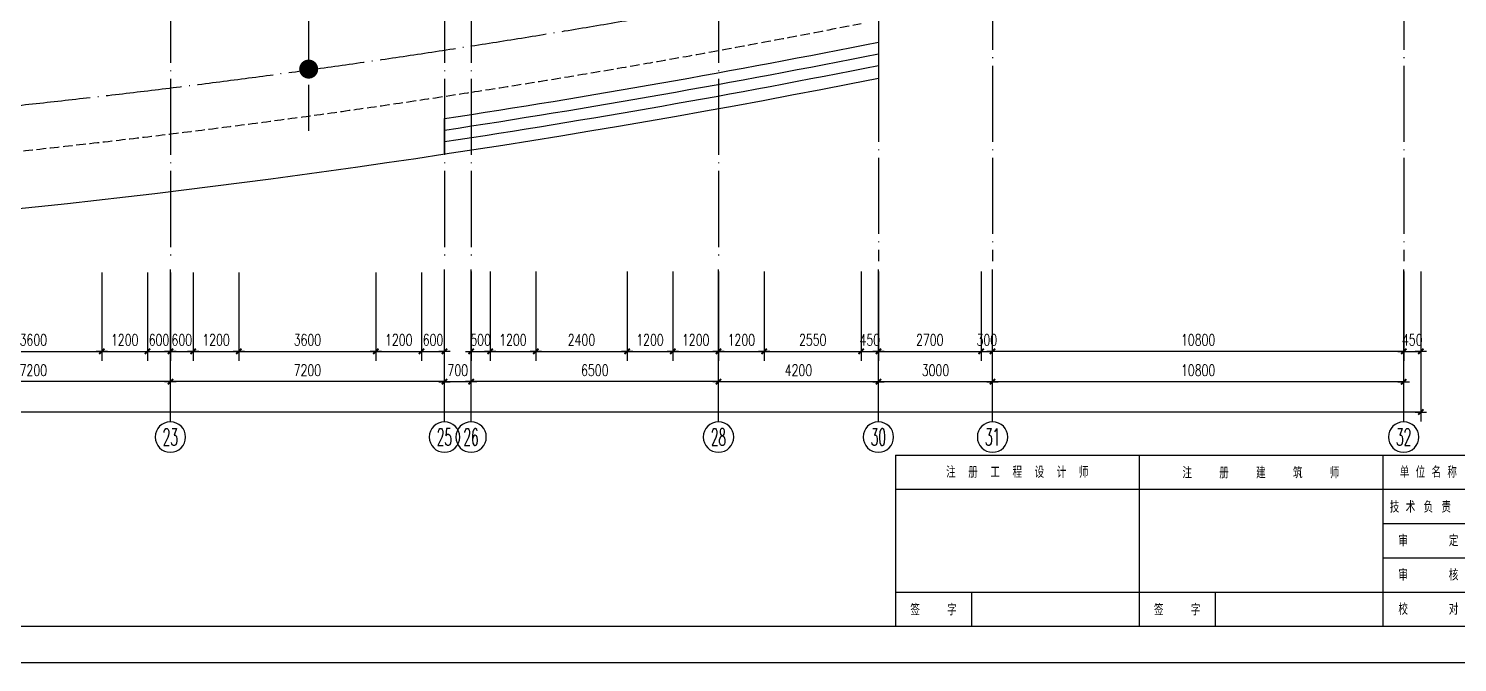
# Model space of a CAD drawing. Extents: x 165127 to 1058185, y 60808 to 144908.
# Drawn here: x 267953 to 305490, y 60808 to 77463 of the extents above; entities that cross this region are included whole.
import ezdxf
from ezdxf.enums import TextEntityAlignment as Align

# ---------------------------------------------------------------- set-up
doc = ezdxf.new("R2010")
doc.units = 0
doc.header["$LTSCALE"] = 1000
doc.linetypes.add('DASH', pattern=[0.35, 0.25, -0.1])
doc.linetypes.add('DOTE', pattern=[2.42, 2, -0.2, 0.02, -0.2])
doc.layers.get('0').update_dxf_attribs({"linetype": 'CONTINUOUS'})
doc.layers.get('DEFPOINTS').update_dxf_attribs({"linetype": 'CONTINUOUS'})
for name, color, linetype in [('AXIS', 3, 'CONTINUOUS'), ('AXIS_TEXT', 7, 'CONTINUOUS'), ('COLUMN', 7, 'CONTINUOUS'), ('DOTE', 1, 'DOTE'), ('PUB_DIM', 3, 'CONTINUOUS'), ('STAIR', 3, 'CONTINUOUS'), ('WINDOW', 2, 'CONTINUOUS')]:
    doc.layers.add(name, color=color, linetype=linetype)
doc.styles.add('COMPLEX', font='COMPLEX')
doc.styles.add('DIM_FONT', font='SIMPLEX.shx', dxfattribs={"width": 0.7})
doc.styles.add('HZ', font='romans.shx', dxfattribs={"bigfont": 'z.shx'})
doc.dimstyles.new('AXIS', dxfattribs={"dimtxt": 300, "dimasz": 1, "dimexe": 250, "dimexo": 300, "dimgap": 150, "dimtad": 1, "dimdec": 0, "dimdsep": 46, "dimtxsty": 'DIM_FONT', "dimblk": '_DIMX', "dimcen": 2.5, "dimse1": 1, "dimse2": 1, "dimclrt": 7, "dimadec": 0, "dimazin": 0, "dimtfac": 1, "dimtdec": 0, "dimtix": 1, "dimtmove": 2, "dimatfit": 3, "dimldrblk": '_DIMX', "dimfxl": 1, "dimarcsym": 0})
doc.dimstyles.new('DIMB', dxfattribs={"dimtxt": 300, "dimasz": 1, "dimexe": 250, "dimexo": 300, "dimgap": 150, "dimtad": 1, "dimdec": 0, "dimdsep": 46, "dimtxsty": 'DIM_FONT', "dimblk": '_DIMX', "dimcen": 2.5, "dimse2": 1, "dimclrt": 7, "dimadec": 0, "dimazin": 0, "dimtfac": 1, "dimtdec": 0, "dimtix": 1, "dimtmove": 2, "dimatfit": 3, "dimldrblk": '_DIMX', "dimfxl": 1, "dimarcsym": 0})
doc.dimstyles.new('DIMN', dxfattribs={"dimtxt": 300, "dimasz": 1, "dimexe": 250, "dimexo": 300, "dimgap": 150, "dimtad": 1, "dimdec": 0, "dimdsep": 46, "dimtxsty": 'DIM_FONT', "dimblk": '_DIMX', "dimcen": 2.5, "dimclrt": 7, "dimadec": 0, "dimazin": 0, "dimtfac": 1, "dimtdec": 0, "dimtix": 1, "dimtmove": 2, "dimatfit": 3, "dimldrblk": '_DIMX', "dimfxl": 1, "dimarcsym": 0})

# ---------------------------------------------------------------- blocks, each defined once
blk = doc.blocks.new('A$C34131D43')
at = {"color": 247}
for p, q in [((125600, 5450), (159900, 5450)), ((125600, 5450), (125600, 950)), ((138400, 5450), (138400, 950)), ((125600, 4550), (159900, 4550))]:
    blk.add_line(p, q, dxfattribs=at)
at = {"color": 243}
for p, q in [((132000, 5450), (132000, 950)), ((138400, 3650), (159900, 3650)), ((138400, 2750), (147500, 2750)), ((125600, 1850), (159900, 1850)), ((127600, 1850), (127600, 950)), ((134000, 1850), (134000, 950)), ((0, 0), (160900, 0)), ((34800, 0), (160900, 0)), ((65600, 0), (160900, 0)), ((101500, 0), (160900, 0))]:
    blk.add_line(p, q, dxfattribs=at)
at = {"color": 244}
for p in [(2500, 950), (37300, 950), (89100, 950), (104000, 950)]:
    blk.add_line(p, (159900, 950), dxfattribs=at)
at = {"color": 242, "style": 'HZ', "width": 0.8}
for s, p in [('注  册  工  程  设  计  师', (128800, 5000)), ('单 位 名 称', (139600, 5000)), ('审      定', (139600, 3200)), ('审      核', (139600, 2300)), ('校      对', (139600, 1400))]:
    blk.add_text(s, height=300, dxfattribs=at).set_placement(p, align=Align.MIDDLE_CENTER)
for s, p in [('注    册    建    筑    师', (135200, 5000)), ('签    字', (126600, 1400)), ('签    字', (133000, 1400))]:
    blk.add_text(s, height=300, dxfattribs=at).set_placement(p, align=Align.MIDDLE)
at = {"color": 242, "style": 'HZ', "width": 0.7}
for s, p in [('技', (138586, 3936)), ('术', (139005, 3936)), ('负', (139474, 3936)), ('责', (139943, 3936))]:
    blk.add_text(s, height=300, dxfattribs=at).set_placement(p)
blk = doc.blocks.new('_AXISO')
blk.add_circle((0, 0), 0.5)
at = {"layer": 'AXIS_TEXT', "style": 'COMPLEX', "width": 1.041667}
blk.add_attdef('A', text='', height=0.56, dxfattribs=at).set_placement((-0.25, -0.28), (0.25, -0.28), align=Align.FIT)
blk = doc.blocks.new('_DIMX')
blk.add_line((-150, 0), (150, 0))
at = {"const_width": 50}
blk.add_lwpolyline([(-70, -70), (70, 70)], dxfattribs=at)
blk = doc.blocks.new('*D43')
at = {"color": 0, "linetype": 'ByBlock'}
blk.add_line((653593, 121990), (642795, 121990), dxfattribs=at)
at = {"layer": 'DEFPOINTS', "color": 0, "linetype": 'ByBlock'}
for p in [(642794, 124190), (653594, 124190), (642794, 121990)]:
    blk.add_point(p, dxfattribs=at)
at = {"color": 0, "linetype": 'ByBlock', "rotation": 180}
blk.add_blockref('_DIMX', (642794, 121990), dxfattribs=at)
at = {"color": 0, "linetype": 'ByBlock'}
blk.add_blockref('_DIMX', (653594, 121990), dxfattribs=at)
at = {"color": 7, "linetype": 'ByBlock', "insert": (648194, 122290), "char_height": 300, "attachment_point": 5, "style": 'DIM_FONT'}
blk.add_mtext('10800', dxfattribs=at)
blk = doc.blocks.new('*D44')
at = {"color": 0, "linetype": 'ByBlock'}
blk.add_line((642793, 121990), (639795, 121990), dxfattribs=at)
at = {"layer": 'DEFPOINTS', "color": 0, "linetype": 'ByBlock'}
for p in [(639794, 124190), (642794, 124190), (639794, 121990)]:
    blk.add_point(p, dxfattribs=at)
at = {"color": 0, "linetype": 'ByBlock', "rotation": 180}
blk.add_blockref('_DIMX', (639794, 121990), dxfattribs=at)
at = {"color": 0, "linetype": 'ByBlock'}
blk.add_blockref('_DIMX', (642794, 121990), dxfattribs=at)
at = {"color": 7, "linetype": 'ByBlock', "insert": (641294, 122290), "char_height": 300, "attachment_point": 5, "style": 'DIM_FONT'}
blk.add_mtext('3000', dxfattribs=at)
blk = doc.blocks.new('*D45')
at = {"color": 0, "linetype": 'ByBlock'}
blk.add_line((639793, 121990), (635595, 121990), dxfattribs=at)
at = {"layer": 'DEFPOINTS', "color": 0, "linetype": 'ByBlock'}
for p in [(635594, 124190), (639794, 124190), (635594, 121990)]:
    blk.add_point(p, dxfattribs=at)
at = {"color": 0, "linetype": 'ByBlock', "rotation": 180}
blk.add_blockref('_DIMX', (635594, 121990), dxfattribs=at)
at = {"color": 0, "linetype": 'ByBlock'}
blk.add_blockref('_DIMX', (639794, 121990), dxfattribs=at)
at = {"color": 7, "linetype": 'ByBlock', "insert": (637694, 122290), "char_height": 300, "attachment_point": 5, "style": 'DIM_FONT'}
blk.add_mtext('4200', dxfattribs=at)
blk = doc.blocks.new('*D46')
at = {"color": 0, "linetype": 'ByBlock'}
blk.add_line((635593, 122777), (629095, 122777), dxfattribs=at)
at = {"layer": 'DEFPOINTS', "color": 0, "linetype": 'ByBlock'}
for p in [(629094, 124977), (635594, 124977), (629094, 122777)]:
    blk.add_point(p, dxfattribs=at)
at = {"color": 0, "linetype": 'ByBlock', "rotation": 180}
blk.add_blockref('_DIMX', (629094, 122777), dxfattribs=at)
at = {"color": 0, "linetype": 'ByBlock'}
blk.add_blockref('_DIMX', (635594, 122777), dxfattribs=at)
at = {"color": 7, "linetype": 'ByBlock', "insert": (632344, 123077), "char_height": 300, "attachment_point": 5, "style": 'DIM_FONT'}
blk.add_mtext('6500', dxfattribs=at)
blk = doc.blocks.new('*D47')
at = {"color": 0, "linetype": 'ByBlock'}
for p, q in [((628393, 121990), (628392, 121990)), ((629094, 121990), (628394, 121990)), ((629095, 121990), (629096, 121990))]:
    blk.add_line(p, q, dxfattribs=at)
at = {"layer": 'DEFPOINTS', "color": 0, "linetype": 'ByBlock'}
for p in [(628394, 124190), (629094, 124190), (628394, 121990)]:
    blk.add_point(p, dxfattribs=at)
at = {"color": 0, "linetype": 'ByBlock'}
blk.add_blockref('_DIMX', (628394, 121990), dxfattribs=at)
at = {"color": 0, "linetype": 'ByBlock', "rotation": 180}
blk.add_blockref('_DIMX', (629094, 121990), dxfattribs=at)
at = {"color": 7, "linetype": 'ByBlock', "insert": (628744, 122290), "char_height": 300, "attachment_point": 5, "style": 'DIM_FONT'}
blk.add_mtext('700', dxfattribs=at)
blk = doc.blocks.new('*D48')
at = {"color": 0, "linetype": 'ByBlock'}
blk.add_line((628393, 122777), (621195, 122777), dxfattribs=at)
at = {"layer": 'DEFPOINTS', "color": 0, "linetype": 'ByBlock'}
for p in [(621194, 124977), (628394, 124977), (621194, 122777)]:
    blk.add_point(p, dxfattribs=at)
at = {"color": 0, "linetype": 'ByBlock', "rotation": 180}
blk.add_blockref('_DIMX', (621194, 122777), dxfattribs=at)
at = {"color": 0, "linetype": 'ByBlock'}
blk.add_blockref('_DIMX', (628394, 122777), dxfattribs=at)
at = {"color": 7, "linetype": 'ByBlock', "insert": (624794, 123077), "char_height": 300, "attachment_point": 5, "style": 'DIM_FONT'}
blk.add_mtext('7200', dxfattribs=at)
blk = doc.blocks.new('*D49')
at = {"color": 0, "linetype": 'ByBlock'}
blk.add_line((621193, 122777), (613995, 122777), dxfattribs=at)
at = {"layer": 'DEFPOINTS', "color": 0, "linetype": 'ByBlock'}
for p in [(613994, 124977), (621194, 124977), (613994, 122777)]:
    blk.add_point(p, dxfattribs=at)
at = {"color": 0, "linetype": 'ByBlock', "rotation": 180}
blk.add_blockref('_DIMX', (613994, 122777), dxfattribs=at)
at = {"color": 0, "linetype": 'ByBlock'}
blk.add_blockref('_DIMX', (621194, 122777), dxfattribs=at)
at = {"color": 7, "linetype": 'ByBlock', "insert": (617594, 123077), "char_height": 300, "attachment_point": 5, "style": 'DIM_FONT'}
blk.add_mtext('7200', dxfattribs=at)
blk = doc.blocks.new('*D64')
at = {"color": 0, "linetype": 'ByBlock'}
for p, q in [((527744, 124677), (527744, 121727)), ((654044, 124677), (654044, 121727)), ((654043, 121977), (527745, 121977))]:
    blk.add_line(p, q, dxfattribs=at)
at = {"layer": 'DEFPOINTS', "color": 0, "linetype": 'ByBlock'}
for p in [(527744, 124977), (654044, 124977), (527744, 121977)]:
    blk.add_point(p, dxfattribs=at)
at = {"color": 0, "linetype": 'ByBlock', "rotation": 180}
blk.add_blockref('_DIMX', (527744, 121977), dxfattribs=at)
at = {"color": 0, "linetype": 'ByBlock'}
blk.add_blockref('_DIMX', (654044, 121977), dxfattribs=at)
at = {"color": 7, "linetype": 'ByBlock', "insert": (590894, 122277), "char_height": 300, "attachment_point": 5, "style": 'DIM_FONT'}
blk.add_mtext('126300', dxfattribs=at)
blk = doc.blocks.new('_YZH')
at = {"const_width": 0.5}
blk.add_lwpolyline([(-0.25, 0, 1), (0.25, 0, 1)], format="xyb", close=True, dxfattribs=at)
blk = doc.blocks.new('*D176')
at = {"color": 0, "linetype": 'ByBlock'}
for p, q in [((629094, 125676), (629094, 123324)), ((629594, 125676), (629594, 123324)), ((629093, 123574), (629092, 123574)), ((629094, 123574), (629594, 123574)), ((629595, 123574), (629596, 123574))]:
    blk.add_line(p, q, dxfattribs=at)
at = {"layer": 'DEFPOINTS', "color": 0, "linetype": 'ByBlock'}
for p in [(629094, 125976), (629594, 125976), (629594, 123574)]:
    blk.add_point(p, dxfattribs=at)
at = {"color": 0, "linetype": 'ByBlock'}
blk.add_blockref('_DIMX', (629094, 123574), dxfattribs=at)
at = {"color": 0, "linetype": 'ByBlock', "rotation": 180}
blk.add_blockref('_DIMX', (629594, 123574), dxfattribs=at)
at = {"color": 7, "linetype": 'ByBlock', "insert": (629344, 123874), "char_height": 300, "attachment_point": 5, "style": 'DIM_FONT'}
blk.add_mtext('500', dxfattribs=at)
blk = doc.blocks.new('*D177')
at = {"color": 0, "linetype": 'ByBlock'}
for p, q in [((629594, 125676), (629594, 123324)), ((630794, 125676), (630794, 123324)), ((629595, 123574), (630793, 123574))]:
    blk.add_line(p, q, dxfattribs=at)
at = {"layer": 'DEFPOINTS', "color": 0, "linetype": 'ByBlock'}
for p in [(629594, 125976), (630794, 125976), (630794, 123574)]:
    blk.add_point(p, dxfattribs=at)
at = {"color": 0, "linetype": 'ByBlock', "rotation": 180}
blk.add_blockref('_DIMX', (629594, 123574), dxfattribs=at)
at = {"color": 0, "linetype": 'ByBlock'}
blk.add_blockref('_DIMX', (630794, 123574), dxfattribs=at)
at = {"color": 7, "linetype": 'ByBlock', "insert": (630194, 123874), "char_height": 300, "attachment_point": 5, "style": 'DIM_FONT'}
blk.add_mtext('1200', dxfattribs=at)
blk = doc.blocks.new('*D178')
at = {"color": 0, "linetype": 'ByBlock'}
for p, q in [((630794, 125676), (630794, 123324)), ((633194, 125676), (633194, 123324)), ((630795, 123574), (633193, 123574))]:
    blk.add_line(p, q, dxfattribs=at)
at = {"layer": 'DEFPOINTS', "color": 0, "linetype": 'ByBlock'}
for p in [(630794, 125976), (633194, 125976), (633194, 123574)]:
    blk.add_point(p, dxfattribs=at)
at = {"color": 0, "linetype": 'ByBlock', "rotation": 180}
blk.add_blockref('_DIMX', (630794, 123574), dxfattribs=at)
at = {"color": 0, "linetype": 'ByBlock'}
blk.add_blockref('_DIMX', (633194, 123574), dxfattribs=at)
at = {"color": 7, "linetype": 'ByBlock', "insert": (631994, 123874), "char_height": 300, "attachment_point": 5, "style": 'DIM_FONT'}
blk.add_mtext('2400', dxfattribs=at)
blk = doc.blocks.new('*D179')
at = {"color": 0, "linetype": 'ByBlock'}
for p, q in [((633194, 125676), (633194, 123324)), ((634394, 125676), (634394, 123324)), ((633195, 123574), (634393, 123574))]:
    blk.add_line(p, q, dxfattribs=at)
at = {"layer": 'DEFPOINTS', "color": 0, "linetype": 'ByBlock'}
for p in [(633194, 125976), (634394, 125976), (634394, 123574)]:
    blk.add_point(p, dxfattribs=at)
at = {"color": 0, "linetype": 'ByBlock', "rotation": 180}
blk.add_blockref('_DIMX', (633194, 123574), dxfattribs=at)
at = {"color": 0, "linetype": 'ByBlock'}
blk.add_blockref('_DIMX', (634394, 123574), dxfattribs=at)
at = {"color": 7, "linetype": 'ByBlock', "insert": (633794, 123874), "char_height": 300, "attachment_point": 5, "style": 'DIM_FONT'}
blk.add_mtext('1200', dxfattribs=at)
blk = doc.blocks.new('*D180')
at = {"color": 0, "linetype": 'ByBlock'}
for p, q in [((634394, 125676), (634394, 123324)), ((635594, 125676), (635594, 123324)), ((634395, 123574), (635593, 123574))]:
    blk.add_line(p, q, dxfattribs=at)
at = {"layer": 'DEFPOINTS', "color": 0, "linetype": 'ByBlock'}
for p in [(634394, 125976), (635594, 125976), (635594, 123574)]:
    blk.add_point(p, dxfattribs=at)
at = {"color": 0, "linetype": 'ByBlock', "rotation": 180}
blk.add_blockref('_DIMX', (634394, 123574), dxfattribs=at)
at = {"color": 0, "linetype": 'ByBlock'}
blk.add_blockref('_DIMX', (635594, 123574), dxfattribs=at)
at = {"color": 7, "linetype": 'ByBlock', "insert": (634994, 123874), "char_height": 300, "attachment_point": 5, "style": 'DIM_FONT'}
blk.add_mtext('1200', dxfattribs=at)
blk = doc.blocks.new('*D181')
at = {"color": 0, "linetype": 'ByBlock'}
for p, q in [((635594, 125676), (635594, 123324)), ((636794, 125676), (636794, 123324)), ((635595, 123574), (636793, 123574))]:
    blk.add_line(p, q, dxfattribs=at)
at = {"layer": 'DEFPOINTS', "color": 0, "linetype": 'ByBlock'}
for p in [(635594, 125976), (636794, 125976), (636794, 123574)]:
    blk.add_point(p, dxfattribs=at)
at = {"color": 0, "linetype": 'ByBlock', "rotation": 180}
blk.add_blockref('_DIMX', (635594, 123574), dxfattribs=at)
at = {"color": 0, "linetype": 'ByBlock'}
blk.add_blockref('_DIMX', (636794, 123574), dxfattribs=at)
at = {"color": 7, "linetype": 'ByBlock', "insert": (636194, 123874), "char_height": 300, "attachment_point": 5, "style": 'DIM_FONT'}
blk.add_mtext('1200', dxfattribs=at)
blk = doc.blocks.new('*D182')
at = {"color": 0, "linetype": 'ByBlock'}
for p, q in [((636794, 125676), (636794, 123324)), ((639344, 125676), (639344, 123324)), ((636795, 123574), (639343, 123574))]:
    blk.add_line(p, q, dxfattribs=at)
at = {"layer": 'DEFPOINTS', "color": 0, "linetype": 'ByBlock'}
for p in [(636794, 125976), (639344, 125976), (639344, 123574)]:
    blk.add_point(p, dxfattribs=at)
at = {"color": 0, "linetype": 'ByBlock', "rotation": 180}
blk.add_blockref('_DIMX', (636794, 123574), dxfattribs=at)
at = {"color": 0, "linetype": 'ByBlock'}
blk.add_blockref('_DIMX', (639344, 123574), dxfattribs=at)
at = {"color": 7, "linetype": 'ByBlock', "insert": (638069, 123874), "char_height": 300, "attachment_point": 5, "style": 'DIM_FONT'}
blk.add_mtext('2550', dxfattribs=at)
blk = doc.blocks.new('*D183')
at = {"color": 0, "linetype": 'ByBlock'}
for p, q in [((639344, 125676), (639344, 123324)), ((639794, 125676), (639794, 123324)), ((639343, 123574), (639342, 123574)), ((639344, 123574), (639794, 123574)), ((639795, 123574), (639796, 123574))]:
    blk.add_line(p, q, dxfattribs=at)
at = {"layer": 'DEFPOINTS', "color": 0, "linetype": 'ByBlock'}
for p in [(639344, 125976), (639794, 125976), (639794, 123574)]:
    blk.add_point(p, dxfattribs=at)
at = {"color": 0, "linetype": 'ByBlock'}
blk.add_blockref('_DIMX', (639344, 123574), dxfattribs=at)
at = {"color": 0, "linetype": 'ByBlock', "rotation": 180}
blk.add_blockref('_DIMX', (639794, 123574), dxfattribs=at)
at = {"color": 7, "linetype": 'ByBlock', "insert": (639569, 123874), "char_height": 300, "attachment_point": 5, "style": 'DIM_FONT'}
blk.add_mtext('450', dxfattribs=at)
blk = doc.blocks.new('*D184')
at = {"color": 0, "linetype": 'ByBlock'}
for p, q in [((639794, 125676), (639794, 123324)), ((642494, 125676), (642494, 123324)), ((639795, 123574), (642493, 123574))]:
    blk.add_line(p, q, dxfattribs=at)
at = {"layer": 'DEFPOINTS', "color": 0, "linetype": 'ByBlock'}
for p in [(639794, 125976), (642494, 125976), (642494, 123574)]:
    blk.add_point(p, dxfattribs=at)
at = {"color": 0, "linetype": 'ByBlock', "rotation": 180}
blk.add_blockref('_DIMX', (639794, 123574), dxfattribs=at)
at = {"color": 0, "linetype": 'ByBlock'}
blk.add_blockref('_DIMX', (642494, 123574), dxfattribs=at)
at = {"color": 7, "linetype": 'ByBlock', "insert": (641144, 123874), "char_height": 300, "attachment_point": 5, "style": 'DIM_FONT'}
blk.add_mtext('2700', dxfattribs=at)
blk = doc.blocks.new('*D185')
at = {"color": 0, "linetype": 'ByBlock'}
for p, q in [((642494, 125676), (642494, 123324)), ((642493, 123574), (642492, 123574)), ((642494, 123574), (642794, 123574)), ((642795, 123574), (642796, 123574))]:
    blk.add_line(p, q, dxfattribs=at)
at = {"layer": 'DEFPOINTS', "color": 0, "linetype": 'ByBlock'}
for p in [(642494, 125976), (642794, 125976), (642794, 123574)]:
    blk.add_point(p, dxfattribs=at)
at = {"color": 0, "linetype": 'ByBlock'}
blk.add_blockref('_DIMX', (642494, 123574), dxfattribs=at)
at = {"color": 0, "linetype": 'ByBlock', "rotation": 180}
blk.add_blockref('_DIMX', (642794, 123574), dxfattribs=at)
at = {"color": 7, "linetype": 'ByBlock', "insert": (642644, 123874), "char_height": 300, "attachment_point": 5, "style": 'DIM_FONT'}
blk.add_mtext('300', dxfattribs=at)
blk = doc.blocks.new('*D192')
at = {"color": 0, "linetype": 'ByBlock'}
for p, q in [((615794, 125647), (615794, 123324)), ((619394, 125647), (619394, 123324)), ((615795, 123574), (619393, 123574))]:
    blk.add_line(p, q, dxfattribs=at)
at = {"layer": 'DEFPOINTS', "color": 0, "linetype": 'ByBlock'}
for p in [(615794, 125947), (619394, 125947), (619394, 123574)]:
    blk.add_point(p, dxfattribs=at)
at = {"color": 0, "linetype": 'ByBlock', "rotation": 180}
blk.add_blockref('_DIMX', (615794, 123574), dxfattribs=at)
at = {"color": 0, "linetype": 'ByBlock'}
blk.add_blockref('_DIMX', (619394, 123574), dxfattribs=at)
at = {"color": 7, "linetype": 'ByBlock', "insert": (617594, 123874), "char_height": 300, "attachment_point": 5, "style": 'DIM_FONT'}
blk.add_mtext('3600', dxfattribs=at)
blk = doc.blocks.new('*D193')
at = {"color": 0, "linetype": 'ByBlock'}
for p, q in [((619394, 125647), (619394, 123324)), ((620594, 125647), (620594, 123324)), ((619395, 123574), (620593, 123574))]:
    blk.add_line(p, q, dxfattribs=at)
at = {"layer": 'DEFPOINTS', "color": 0, "linetype": 'ByBlock'}
for p in [(619394, 125947), (620594, 125947), (620594, 123574)]:
    blk.add_point(p, dxfattribs=at)
at = {"color": 0, "linetype": 'ByBlock', "rotation": 180}
blk.add_blockref('_DIMX', (619394, 123574), dxfattribs=at)
at = {"color": 0, "linetype": 'ByBlock'}
blk.add_blockref('_DIMX', (620594, 123574), dxfattribs=at)
at = {"color": 7, "linetype": 'ByBlock', "insert": (619994, 123874), "char_height": 300, "attachment_point": 5, "style": 'DIM_FONT'}
blk.add_mtext('1200', dxfattribs=at)
blk = doc.blocks.new('*D194')
at = {"color": 0, "linetype": 'ByBlock'}
for p, q in [((620594, 125647), (620594, 123324)), ((621194, 125647), (621194, 123324)), ((620593, 123574), (620592, 123574)), ((620594, 123574), (621194, 123574)), ((621195, 123574), (621196, 123574))]:
    blk.add_line(p, q, dxfattribs=at)
at = {"layer": 'DEFPOINTS', "color": 0, "linetype": 'ByBlock'}
for p in [(620594, 125947), (621194, 125947), (621194, 123574)]:
    blk.add_point(p, dxfattribs=at)
at = {"color": 0, "linetype": 'ByBlock'}
blk.add_blockref('_DIMX', (620594, 123574), dxfattribs=at)
at = {"color": 0, "linetype": 'ByBlock', "rotation": 180}
blk.add_blockref('_DIMX', (621194, 123574), dxfattribs=at)
at = {"color": 7, "linetype": 'ByBlock', "insert": (620894, 123874), "char_height": 300, "attachment_point": 5, "style": 'DIM_FONT'}
blk.add_mtext('600', dxfattribs=at)
blk = doc.blocks.new('*D195')
at = {"color": 0, "linetype": 'ByBlock'}
for p, q in [((621194, 125647), (621194, 123324)), ((621794, 125647), (621794, 123324)), ((621193, 123574), (621192, 123574)), ((621194, 123574), (621794, 123574)), ((621795, 123574), (621796, 123574))]:
    blk.add_line(p, q, dxfattribs=at)
at = {"layer": 'DEFPOINTS', "color": 0, "linetype": 'ByBlock'}
for p in [(621194, 125947), (621794, 125947), (621794, 123574)]:
    blk.add_point(p, dxfattribs=at)
at = {"color": 0, "linetype": 'ByBlock'}
blk.add_blockref('_DIMX', (621194, 123574), dxfattribs=at)
at = {"color": 0, "linetype": 'ByBlock', "rotation": 180}
blk.add_blockref('_DIMX', (621794, 123574), dxfattribs=at)
at = {"color": 7, "linetype": 'ByBlock', "insert": (621494, 123874), "char_height": 300, "attachment_point": 5, "style": 'DIM_FONT'}
blk.add_mtext('600', dxfattribs=at)
blk = doc.blocks.new('*D196')
at = {"color": 0, "linetype": 'ByBlock'}
for p, q in [((621794, 125647), (621794, 123324)), ((622994, 125647), (622994, 123324)), ((621795, 123574), (622993, 123574))]:
    blk.add_line(p, q, dxfattribs=at)
at = {"layer": 'DEFPOINTS', "color": 0, "linetype": 'ByBlock'}
for p in [(621794, 125947), (622994, 125947), (622994, 123574)]:
    blk.add_point(p, dxfattribs=at)
at = {"color": 0, "linetype": 'ByBlock', "rotation": 180}
blk.add_blockref('_DIMX', (621794, 123574), dxfattribs=at)
at = {"color": 0, "linetype": 'ByBlock'}
blk.add_blockref('_DIMX', (622994, 123574), dxfattribs=at)
at = {"color": 7, "linetype": 'ByBlock', "insert": (622394, 123874), "char_height": 300, "attachment_point": 5, "style": 'DIM_FONT'}
blk.add_mtext('1200', dxfattribs=at)
blk = doc.blocks.new('*D197')
at = {"color": 0, "linetype": 'ByBlock'}
for p, q in [((622994, 125647), (622994, 123324)), ((626594, 125647), (626594, 123324)), ((622995, 123574), (626593, 123574))]:
    blk.add_line(p, q, dxfattribs=at)
at = {"layer": 'DEFPOINTS', "color": 0, "linetype": 'ByBlock'}
for p in [(622994, 125947), (626594, 125947), (626594, 123574)]:
    blk.add_point(p, dxfattribs=at)
at = {"color": 0, "linetype": 'ByBlock', "rotation": 180}
blk.add_blockref('_DIMX', (622994, 123574), dxfattribs=at)
at = {"color": 0, "linetype": 'ByBlock'}
blk.add_blockref('_DIMX', (626594, 123574), dxfattribs=at)
at = {"color": 7, "linetype": 'ByBlock', "insert": (624794, 123874), "char_height": 300, "attachment_point": 5, "style": 'DIM_FONT'}
blk.add_mtext('3600', dxfattribs=at)
blk = doc.blocks.new('*D198')
at = {"color": 0, "linetype": 'ByBlock'}
for p, q in [((626594, 125647), (626594, 123324)), ((627794, 125647), (627794, 123324)), ((626595, 123574), (627793, 123574))]:
    blk.add_line(p, q, dxfattribs=at)
at = {"layer": 'DEFPOINTS', "color": 0, "linetype": 'ByBlock'}
for p in [(626594, 125947), (627794, 125947), (627794, 123574)]:
    blk.add_point(p, dxfattribs=at)
at = {"color": 0, "linetype": 'ByBlock', "rotation": 180}
blk.add_blockref('_DIMX', (626594, 123574), dxfattribs=at)
at = {"color": 0, "linetype": 'ByBlock'}
blk.add_blockref('_DIMX', (627794, 123574), dxfattribs=at)
at = {"color": 7, "linetype": 'ByBlock', "insert": (627194, 123874), "char_height": 300, "attachment_point": 5, "style": 'DIM_FONT'}
blk.add_mtext('1200', dxfattribs=at)
blk = doc.blocks.new('*D199')
at = {"color": 0, "linetype": 'ByBlock'}
for p, q in [((627794, 125647), (627794, 123324)), ((627793, 123574), (627792, 123574)), ((627794, 123574), (628394, 123574)), ((628395, 123574), (628396, 123574))]:
    blk.add_line(p, q, dxfattribs=at)
at = {"layer": 'DEFPOINTS', "color": 0, "linetype": 'ByBlock'}
for p in [(627794, 125947), (628394, 125947), (628394, 123574)]:
    blk.add_point(p, dxfattribs=at)
at = {"color": 0, "linetype": 'ByBlock'}
blk.add_blockref('_DIMX', (627794, 123574), dxfattribs=at)
at = {"color": 0, "linetype": 'ByBlock', "rotation": 180}
blk.add_blockref('_DIMX', (628394, 123574), dxfattribs=at)
at = {"color": 7, "linetype": 'ByBlock', "insert": (628094, 123874), "char_height": 300, "attachment_point": 5, "style": 'DIM_FONT'}
blk.add_mtext('600', dxfattribs=at)
blk = doc.blocks.new('*D277')
at = {"color": 0, "linetype": 'ByBlock'}
for p, q in [((653594, 125676), (653594, 123324)), ((654044, 125676), (654044, 123324)), ((653593, 123574), (653592, 123574)), ((653594, 123574), (654044, 123574)), ((654045, 123574), (654046, 123574))]:
    blk.add_line(p, q, dxfattribs=at)
at = {"layer": 'DEFPOINTS', "color": 0, "linetype": 'ByBlock'}
for p in [(653594, 125976), (654044, 125976), (654044, 123574)]:
    blk.add_point(p, dxfattribs=at)
at = {"color": 0, "linetype": 'ByBlock'}
blk.add_blockref('_DIMX', (653594, 123574), dxfattribs=at)
at = {"color": 0, "linetype": 'ByBlock', "rotation": 180}
blk.add_blockref('_DIMX', (654044, 123574), dxfattribs=at)
at = {"color": 7, "linetype": 'ByBlock', "insert": (653819, 123874), "char_height": 300, "attachment_point": 5, "style": 'DIM_FONT'}
blk.add_mtext('450', dxfattribs=at)
blk = doc.blocks.new('*D278')
at = {"color": 0, "linetype": 'ByBlock'}
blk.add_line((653593, 122777), (642795, 122777), dxfattribs=at)
at = {"layer": 'DEFPOINTS', "color": 0, "linetype": 'ByBlock'}
for p in [(642794, 124977), (653594, 124977), (642794, 122777)]:
    blk.add_point(p, dxfattribs=at)
at = {"color": 0, "linetype": 'ByBlock', "rotation": 180}
blk.add_blockref('_DIMX', (642794, 122777), dxfattribs=at)
at = {"color": 0, "linetype": 'ByBlock'}
blk.add_blockref('_DIMX', (653594, 122777), dxfattribs=at)
at = {"color": 7, "linetype": 'ByBlock', "insert": (648194, 123077), "char_height": 300, "attachment_point": 5, "style": 'DIM_FONT'}
blk.add_mtext('10800', dxfattribs=at)

msp = doc.modelspace()

# ---------------------------------------------------------------- linework, layer by layer
at = {"layer": 'AXIS'}
for p, q in [((271678.4, 67129.8), (271678.4, 71129.8)), ((278878.4, 67129.8), (278878.4, 71129.8)), ((279578.4, 67129.8), (279578.4, 71129.8)), ((286078.4, 67129.8), (286078.4, 71129.8)), ((290278.4, 67129.8), (290278.4, 71129.8)), ((293278.4, 67129.8), (293278.4, 71129.8)), ((304078.4, 67129.8), (304078.4, 71129.8))]:
    msp.add_line(p, q, dxfattribs=at)
at = {"layer": 'DOTE'}
for p, q in [((290278.4, 139407.6), (290278.4, 71351.8)), ((293278.4, 139407.6), (293278.4, 71351.8)), ((304078.4, 139407.6), (304078.4, 71351.8)), ((271678.4, 95503.1), (271678.4, 71351.8)), ((278878.4, 95503.1), (278878.4, 71351.8)), ((279578.4, 95503.1), (279578.4, 71351.8)), ((286078.4, 95503.1), (286078.4, 71351.8)), ((275308.4, 78403.1), (275308.4, 74773.3))]:
    msp.add_line(p, q, dxfattribs=at)
msp.add_lwpolyline([(192928.4, 78853.1, 0.0987885), (289828.4, 78823.2)], format="xyb", dxfattribs=at)
at = {"layer": 'STAIR'}
for p, q in [((290278.1, 78403.1), (290278.1, 76189.6)), ((278878.1, 74188.1), (278878.1, 75098.4))]:
    msp.add_line(p, q, dxfattribs=at)
at = {"layer": 'STAIR', "linetype": 'DASH'}
msp.add_lwpolyline([(192928.4, 77629.5, 0.0983028), (289828.4, 77599.7)], format="xyb", dxfattribs=at)
at = {"layer": 'STAIR'}
for centre, radius, start, end in [((241303.1, 321665.8), 249414, 278.66478, 281.3242), ((241303.1, 321665.8), 249714, 278.65429, 281.310416), ((241303.1, 321665.8), 250014, 278.643826, 281.296665), ((241453.4, 321665.8), 250314, 258.717052, 281.247939)]:
    msp.add_arc(centre, radius, start, end, dxfattribs=at)

# ---------------------------------------------------------------- block references
at = {"layer": 'AXIS'}
ref = msp.add_blockref('_AXISO', (271678.4, 66729.8), dxfattribs=dict(at, xscale=-800, yscale=800, zscale=800, rotation=180))
ref.add_attrib('A', '23', dxfattribs={"layer": 'AXIS_TEXT', "height": 448, "style": 'COMPLEX', "width": 0.551471}).set_placement((271478.4, 66505.8), (271878.4, 66505.8), align=Align.FIT)
ref = msp.add_blockref('_AXISO', (278878.4, 66729.8), dxfattribs=dict(at, xscale=-800, yscale=800, zscale=800, rotation=180))
ref.add_attrib('A', '25', dxfattribs={"layer": 'AXIS_TEXT', "height": 448, "style": 'COMPLEX', "width": 0.551471}).set_placement((278678.4, 66505.8), (279078.4, 66505.8), align=Align.FIT)
ref = msp.add_blockref('_AXISO', (279578.4, 66729.8), dxfattribs=dict(at, xscale=-800, yscale=800, zscale=800, rotation=180))
ref.add_attrib('A', '26', dxfattribs={"layer": 'AXIS_TEXT', "height": 448, "style": 'COMPLEX', "width": 0.551471}).set_placement((279378.4, 66505.8), (279778.4, 66505.8), align=Align.FIT)
ref = msp.add_blockref('_AXISO', (286078.4, 66729.8), dxfattribs=dict(at, xscale=-800, yscale=800, zscale=800, rotation=180))
ref.add_attrib('A', '28', dxfattribs={"layer": 'AXIS_TEXT', "height": 448, "style": 'COMPLEX', "width": 0.551471}).set_placement((285878.4, 66505.8), (286278.4, 66505.8), align=Align.FIT)
ref = msp.add_blockref('_AXISO', (290278.4, 66729.8), dxfattribs=dict(at, xscale=-800, yscale=800, zscale=800, rotation=180))
ref.add_attrib('A', '30', dxfattribs={"layer": 'AXIS_TEXT', "height": 448, "style": 'COMPLEX', "width": 0.568182}).set_placement((290078.4, 66505.8), (290478.4, 66505.8), align=Align.FIT)
ref = msp.add_blockref('_AXISO', (293278.4, 66729.8), dxfattribs=dict(at, xscale=-800, yscale=800, zscale=800, rotation=180))
ref.add_attrib('A', '31', dxfattribs={"layer": 'AXIS_TEXT', "height": 448, "style": 'COMPLEX', "width": 0.669643}).set_placement((293078.4, 66505.8), (293478.4, 66505.8), align=Align.FIT)
ref = msp.add_blockref('_AXISO', (304078.4, 66729.8), dxfattribs=dict(at, xscale=-800, yscale=800, zscale=800, rotation=180))
ref.add_attrib('A', '32', dxfattribs={"layer": 'AXIS_TEXT', "height": 448, "style": 'COMPLEX', "width": 0.568182}).set_placement((303878.4, 66505.8), (304278.4, 66505.8), align=Align.FIT)
at = {"layer": 'COLUMN', "xscale": -500, "yscale": 500, "zscale": 500}
msp.add_blockref('_YZH', (275311.4, 76398.3), dxfattribs=at)
at = {"layer": 'WINDOW'}
msp.add_blockref('A$C34131D43', (165127, 60808.1), dxfattribs=at)

# ---------------------------------------------------------------- dimensions: what is measured, and where the dimension line sits
at = {"layer": 'AXIS'}
for p1, p2, distance, dimstyle, picture, middle, set_off in [((304078.4, 71181.9), (293278.4, 71181.9), 2200, 'AXIS', '*D278', (298678.4, 69281.9), (-349515.7, -53794.7)), ((304528.4, 70384.9), (178228.4, 70384.9), 3000, 'DIMN', '*D64', (241378.4, 67684.9), (-349515.7, -54591.7)), ((304078.4, 70384.9), (293278.4, 70384.9), 2200, 'AXIS', '*D43', (298678.4, 68484.9), (-349515.7, -53805.4))]:
    dim = msp.add_aligned_dim(p1=p1, p2=p2, distance=distance, dimstyle=dimstyle, dxfattribs=at)
    dim.commit()
    dim.dimension.update_dxf_attribs({"geometry": picture, "text_midpoint": middle, "insert": set_off})
for base, p1, p2, picture, middle, set_off in [((264478.4, 68184.9), (271678.4, 70384.9), (264478.4, 70384.9), '*D49', (268078.4, 68484.9), (-349515.7, -54591.7)), ((271678.4, 68184.9), (278878.4, 70384.9), (271678.4, 70384.9), '*D48', (275278.4, 68484.9), (-349515.7, -54591.7)), ((278878.4, 68184.9), (279578.4, 70384.9), (278878.4, 70384.9), '*D47', (279228.4, 68484.9), (-349515.7, -53805.4)), ((279578.4, 68184.9), (286078.4, 70384.9), (279578.4, 70384.9), '*D46', (282828.4, 68484.9), (-349515.7, -54591.7)), ((286078.4, 68184.9), (290278.4, 70384.9), (286078.4, 70384.9), '*D45', (288178.4, 68484.9), (-349515.7, -53805.4)), ((290278.4, 68184.9), (293278.4, 70384.9), (290278.4, 70384.9), '*D44', (291778.4, 68484.9), (-349515.7, -53805.4))]:
    dim = msp.add_linear_dim(base=base, p1=p1, p2=p2, angle=180, dimstyle='AXIS', dxfattribs=at)
    dim.commit()
    dim.dimension.update_dxf_attribs({"geometry": picture, "text_midpoint": middle, "insert": set_off})
at = {"layer": 'PUB_DIM'}
for p1, p2, distance, dimstyle, picture, middle in [((266278.4, 71355.5), (269878.4, 71355.5), -2373.7, 'DIMN', '*D192', (268078.4, 69281.9)), ((269878.4, 71355.5), (271078.4, 71355.5), -2373.7, 'DIMN', '*D193', (270478.4, 69281.9)), ((271078.4, 71355.5), (271678.4, 71355.5), -2373.7, 'DIMN', '*D194', (271378.4, 69281.9)), ((271678.4, 71355.5), (272278.4, 71355.5), -2373.7, 'DIMN', '*D195', (271978.4, 69281.9)), ((272278.4, 71355.5), (273478.4, 71355.5), -2373.7, 'DIMN', '*D196', (272878.4, 69281.9)), ((273478.4, 71355.5), (277078.4, 71355.5), -2373.7, 'DIMN', '*D197', (275278.4, 69281.9)), ((277078.4, 71355.5), (278278.4, 71355.5), -2373.7, 'DIMN', '*D198', (277678.4, 69281.9)), ((278278.4, 71355.5), (278878.4, 71355.5), -2373.7, 'DIMB', '*D199', (278578.4, 69281.9)), ((279578.4, 71384.4), (280078.4, 71384.4), -2402.5, 'DIMN', '*D176', (279828.4, 69281.9)), ((280078.4, 71384.4), (281278.4, 71384.4), -2402.5, 'DIMN', '*D177', (280678.4, 69281.9)), ((281278.4, 71384.4), (283678.4, 71384.4), -2402.5, 'DIMN', '*D178', (282478.4, 69281.9)), ((283678.4, 71384.4), (284878.4, 71384.4), -2402.5, 'DIMN', '*D179', (284278.4, 69281.9)), ((284878.4, 71384.4), (286078.4, 71384.4), -2402.5, 'DIMN', '*D180', (285478.4, 69281.9)), ((286078.4, 71384.4), (287278.5, 71384.4), -2402.5, 'DIMN', '*D181', (286678.5, 69281.9)), ((287278.5, 71384.4), (289828.4, 71384.4), -2402.5, 'DIMN', '*D182', (288553.5, 69281.9)), ((289828.4, 71384.4), (290278.4, 71384.4), -2402.5, 'DIMN', '*D183', (290053.4, 69281.9)), ((290278.4, 71384.4), (292978.4, 71384.4), -2402.5, 'DIMN', '*D184', (291628.4, 69281.9)), ((292978.4, 71384.4), (293278.4, 71384.4), -2402.5, 'DIMB', '*D185', (293128.4, 69281.9)), ((304078.4, 71384.4), (304528.4, 71384.4), -2402.5, 'DIMN', '*D277', (304303.4, 69281.9))]:
    dim = msp.add_aligned_dim(p1=p1, p2=p2, distance=distance, dimstyle=dimstyle, dxfattribs=at)
    dim.commit()
    dim.dimension.update_dxf_attribs({"geometry": picture, "text_midpoint": middle, "insert": (-349515.7, -54591.7)})

doc.saveas('drawing.dxf')
